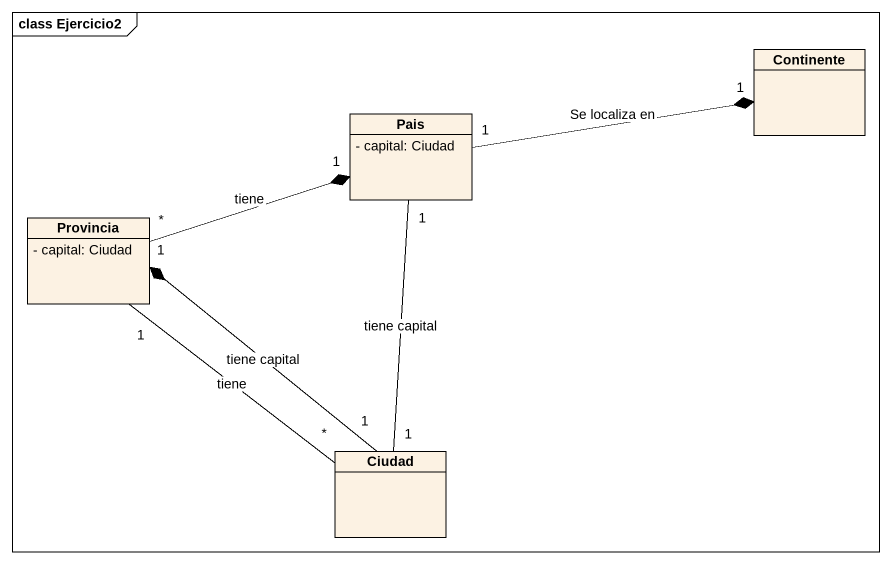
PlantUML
@startuml
mainframe class Ejercicio2
hide circle
hide empty members
skinparam classAttributeIconSize 0
class Continente
class Pais {
  - capital: Ciudad
}
class Provincia {
  - capital: Ciudad
}
class Ciudad
Pais "1" -right-* "1" Continente : Se localiza en
Pais "1" -- "1" Ciudad : tiene capital
Provincia "*" -right-* "1" Pais : tiene
Provincia "1" -- "*" Ciudad : tiene
Ciudad "1" -up-* "1" Provincia : tiene capital
@enduml
